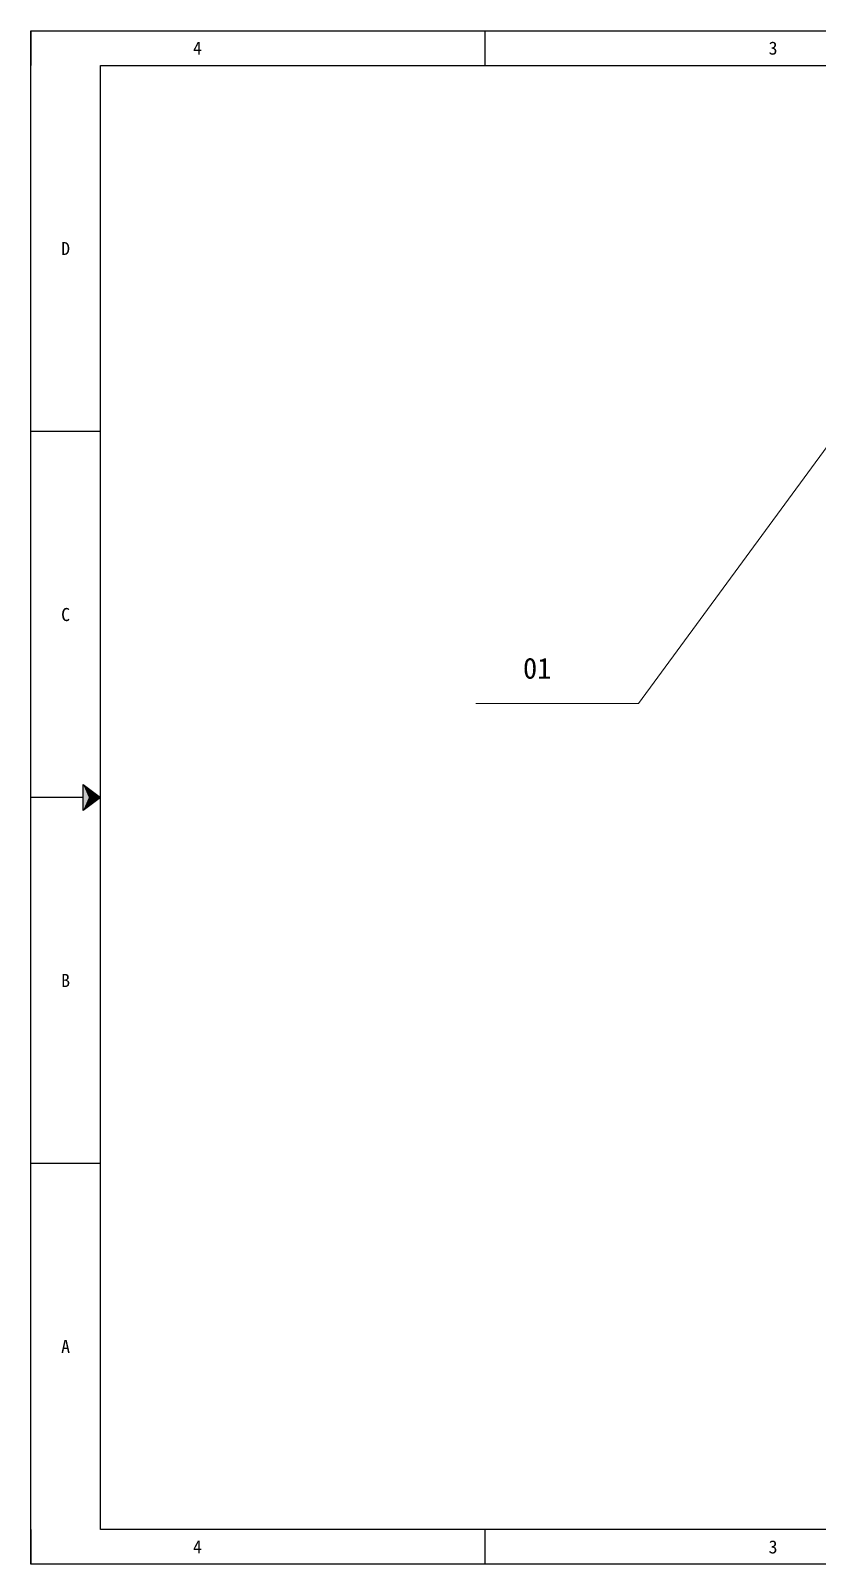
# Model space of a CAD drawing. Header units: millimetres. Extents: x -13830 to 10007, y -16942 to 55335.
# Drawn here: x -4018 to -3110, y 14527 to 16300 of the extents above; entities that cross this region are included whole.
import ezdxf
from ezdxf.enums import TextEntityAlignment as Align

# ---------------------------------------------------------------- set-up
doc = ezdxf.new("R2010")
doc.units = ezdxf.units.MM
doc.linetypes.add('DOT', pattern=[0.25, 0, -0.25])
doc.layers.add('dim', color=2, linetype='Continuous', lineweight=9)
doc.layers.add('print', color=30, linetype='Continuous')
doc.styles.add('Dartop', font='')
doc.styles.add('hzHT', font='simhei.ttf')
doc.styles.get('Dartop').set_extended_font_data('FangSong_GB2312')

# ---------------------------------------------------------------- blocks, each defined once
blk = doc.blocks.new('*U3')
at = {"color": 254, "linetype": 'Continuous', "extrusion": (0, 0, -1)}
for points in [[(-0.833, 11), (-0.75, 10.812), (-0.75, 11.188)], [(-0.833, 11), (-0.75, 11.188), (-1, 11)], [(-0.833, 11), (-1, 11), (-0.75, 10.812)]]:
    blk.add_solid(points, dxfattribs=at)

msp = doc.modelspace()

# ---------------------------------------------------------------- linework, layer by layer
at = {"color": 0, "linetype": 'DOT'}
for p, q in [((-4018.105, 16299.52), (-1498.933, 16299.52)), ((-4018.105, 14567.133), (-4018.105, 16259.232)), ((-1498.933, 14526.845), (-4018.105, 14526.845))]:
    msp.add_line(p, q, dxfattribs=at)
at = {"color": 0}
for p, q in [((-4018.105, 16299.52), (-4018.105, 16259.232)), ((-3493.191, 16259.232), (-3493.191, 16299.52)), ((-3937.529, 14567.133), (-3937.529, 16259.232)), ((-3937.529, 16259.232), (-1539.221, 16259.232)), ((-3937.529, 15836.207), (-4018.105, 15836.207)), ((-3957.673, 15413.182), (-4018.105, 15413.182)), ((-3937.529, 14990.158), (-4018.105, 14990.158)), ((-4018.105, 14567.133), (-4018.105, 14526.845)), ((-1539.221, 14567.133), (-3937.529, 14567.133)), ((-3493.191, 14526.845), (-3493.191, 14567.133))]:
    msp.add_line(p, q, dxfattribs=at)
msp.add_lwpolyline([(-3937.529, 15413.182), (-3957.673, 15398.074), (-3957.673, 15428.29), (-3937.529, 15413.182)], close=True, dxfattribs=at)
at = {"layer": 'dim'}
for p, q in [((-3057.633, 15874.579), (-3316.155, 15522.016)), ((-3316.155, 15522.016), (-3504.081, 15522.016))]:
    msp.add_line(p, q, dxfattribs=at)
at = {"layer": 'print'}
msp.add_lwpolyline([(-4018.105, 16299.52), (-1458.645, 16299.52), (-1458.645, 14526.845), (-4018.105, 14526.845)], close=True, dxfattribs=at)

# ---------------------------------------------------------------- block references
at = {"color": 0, "linetype": 'Continuous', "xscale": 80.57610619627711, "yscale": 80.57610619627711, "zscale": 80.57610619627711}
msp.add_blockref('*U3', (-4018.105, 14526.845), dxfattribs=at)

# ---------------------------------------------------------------- texts
at = {"color": 0}
for s, height, style, p in [('4', 15.108, 'Dartop', (-3825.568, 16279.376)), ('3', 15.108, 'Dartop', (-3160.815, 16279.376)), ('D', 15.108, 'Dartop', (-3977.817, 16047.719)), ('C', 15.108, 'Dartop', (-3977.817, 15624.695)), ('01', 24.1728, 'hzHT', (-3433.151, 15562.601)), ('B', 15.108, 'Dartop', (-3977.817, 15201.67)), ('A', 15.108, 'Dartop', (-3977.817, 14778.646)), ('4', 15.108, 'Dartop', (-3825.568, 14546.989)), ('3', 15.108, 'Dartop', (-3160.815, 14546.989))]:
    msp.add_text(s, height=height, dxfattribs=dict(at, style=style)).set_placement(p, align=Align.MIDDLE_CENTER)

doc.saveas('drawing.dxf')
